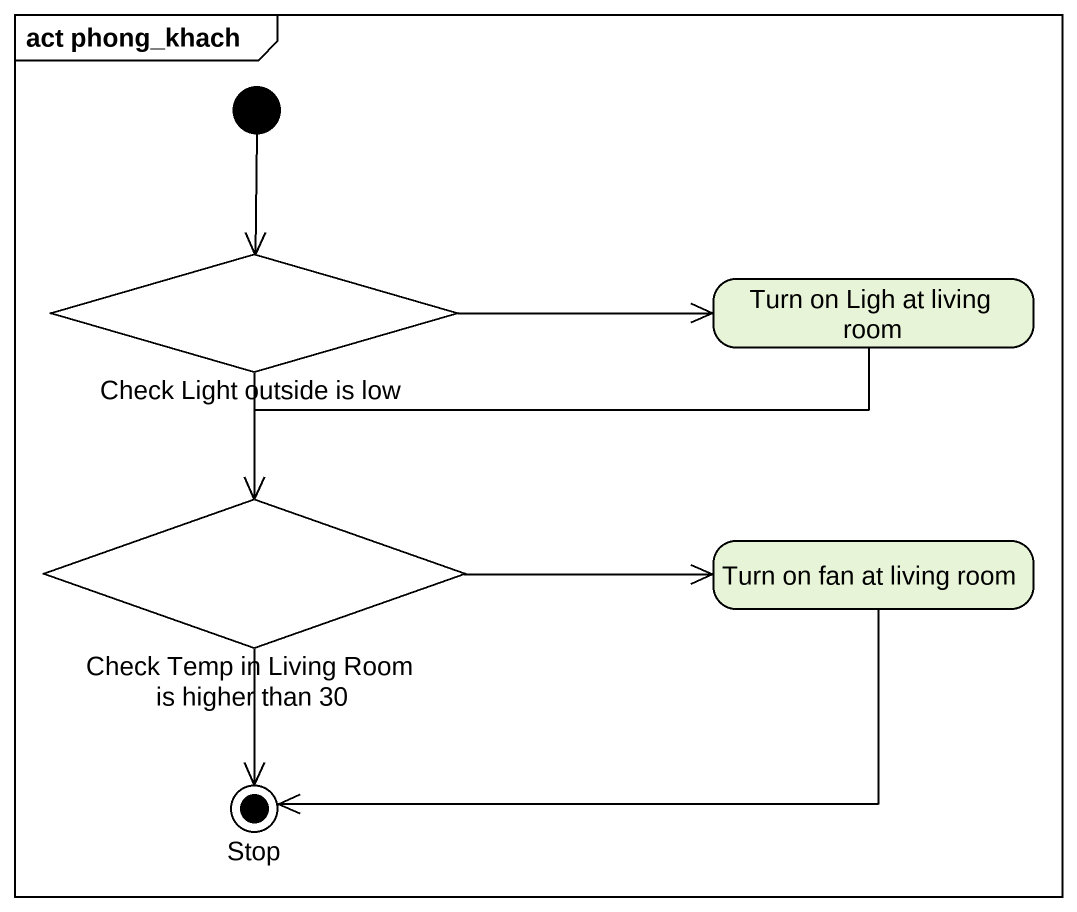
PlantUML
@startuml
mainframe act phong_khach
hide empty description
state "Check Light outside is low" as Check_Light_outside_is_low <<choice>>
state "Turn on Ligh at living room" as Turn_on_Ligh_at_living_room
state "Check Temp in Living Room is higher than 30" as Check_Temp_in_Living_Room <<choice>>
state "Turn on fan at living room" as Turn_on_fan_at_living_room
state "Stop" as Stop_ <<end>>
[*] --> Check_Light_outside_is_low
Check_Light_outside_is_low -right-> Turn_on_Ligh_at_living_room
Check_Light_outside_is_low --> Check_Temp_in_Living_Room
Turn_on_Ligh_at_living_room -left-> Check_Temp_in_Living_Room
Check_Temp_in_Living_Room -right-> Turn_on_fan_at_living_room
Check_Temp_in_Living_Room --> Stop_
Turn_on_fan_at_living_room -left-> Stop_
@enduml
